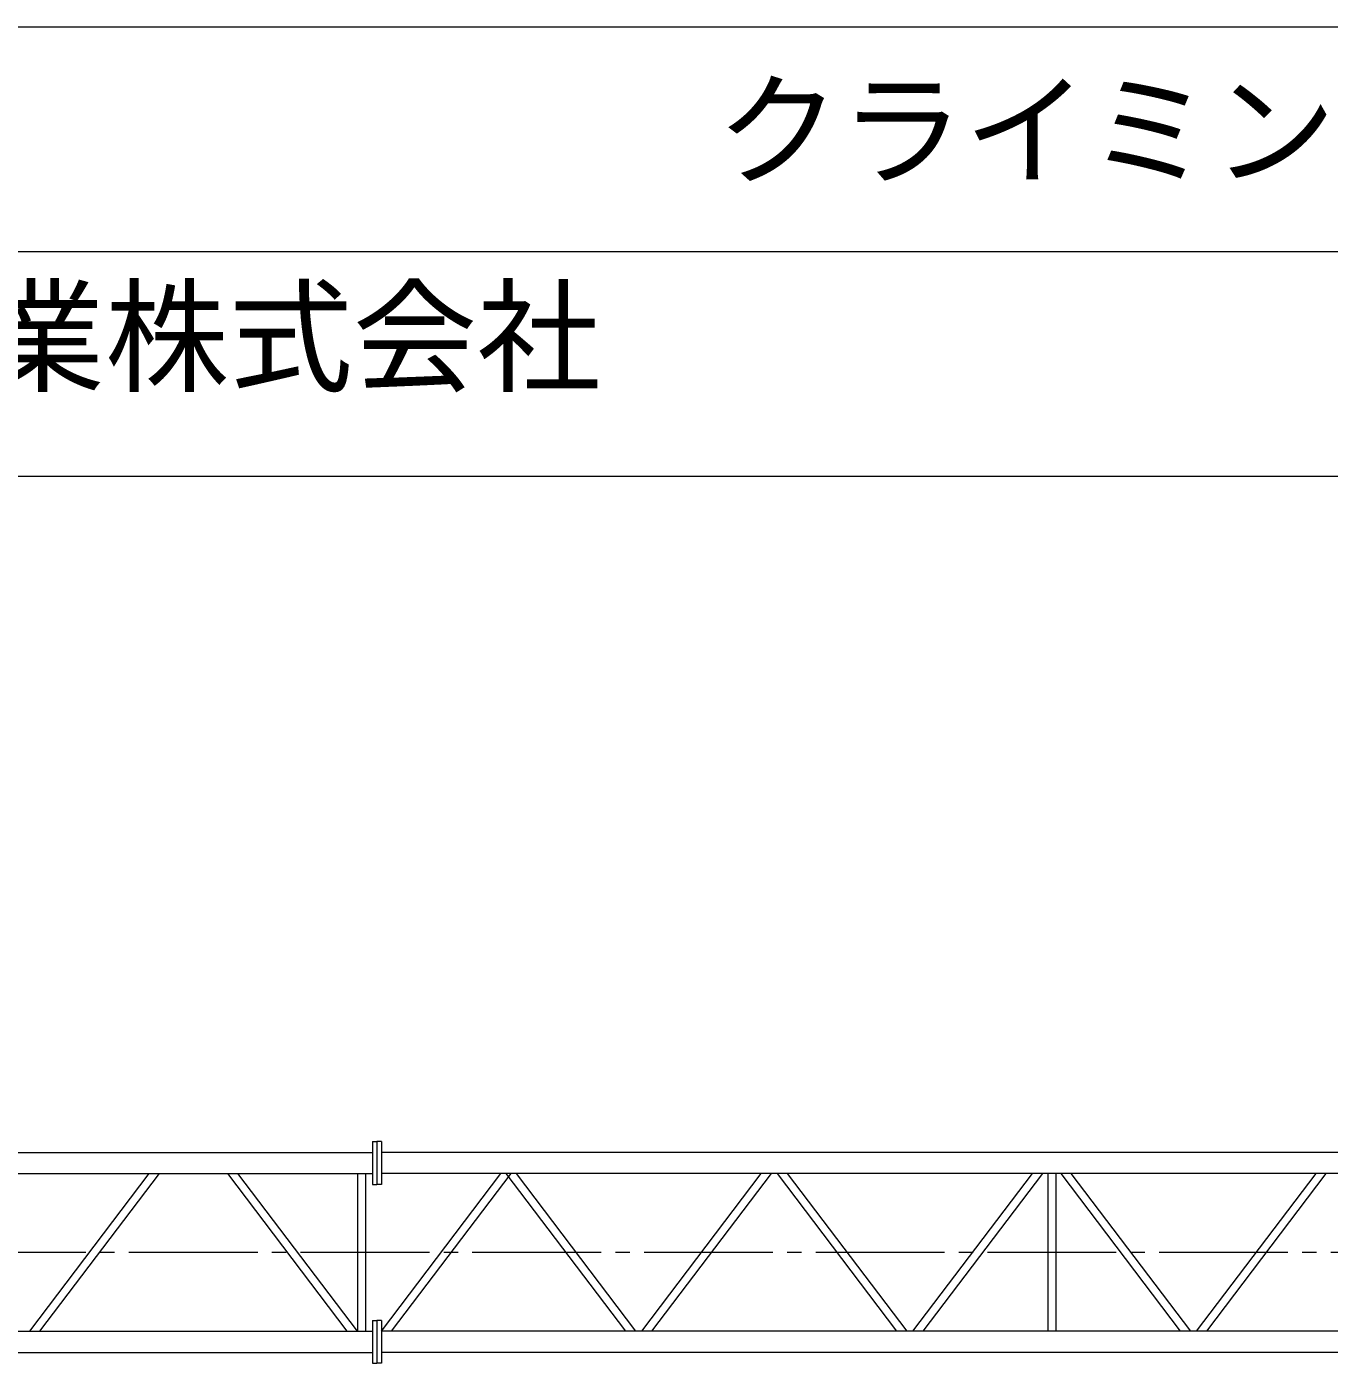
# Model space of a CAD drawing. Units: millimetres, scale not verified. Extents: x -17786 to 17808, y -24773 to 27267.
# Drawn here: x -6052 to -590, y 21660 to 27267 of the extents above; entities that cross this region are included whole.
import ezdxf
from ezdxf.enums import TextEntityAlignment as Align

# ---------------------------------------------------------------- set-up
doc = ezdxf.new("R2010")
doc.units = ezdxf.units.MM
doc.header["$LTSCALE"] = 60
doc.linetypes.add('CHAIN2', pattern=[12, 9, -1, 1, -1])
for name, color, linetype, lineweight in [('0-3_05 寸法', 7, 'Continuous', 18), ('0-4_10 当社外形線', 3, 'Continuous', 18), ('0-5_12 当社中心線', 3, 'CHAIN2', 18)]:
    doc.layers.add(name, color=color, linetype=linetype, lineweight=lineweight)
doc.styles.add('ＭＳ ゴシック', font='')
doc.styles.get('ＭＳ ゴシック').set_extended_font_data('MS Gothic')

msp = doc.modelspace()

# ---------------------------------------------------------------- linework, layer by layer
at = {"layer": '0-3_05 寸法'}
msp.add_line((-10758.51, 26323.15), (9436.57, 26323.15), dxfattribs=at)
msp.add_lwpolyline([(-10758.51, 27266.54), (9436.57, 27266.54), (9436.57, 25379.75), (-10758.51, 25379.75)], close=True, dxfattribs=at)
at = {"layer": '0-4_10 当社外形線'}
for p, q in [((-10758.51, 22544.74), (-4602.34, 22544.7)), ((-4602.33, 22590.15), (-4583.33, 22590.14)), ((-4583.33, 22590.14), (-4583.33, 22410.15)), ((-4564.33, 22590.14), (-4583.33, 22590.14)), ((-4583.33, 22590.14), (-4583.33, 22410.15)), ((1144.71, 22544.66), (-4564.33, 22544.69)), ((-10758.52, 22455.63), (-4602.34, 22455.59)), ((-6039.27, 21794.7), (-5538.22, 22455.6)), ((-5996.61, 21794.7), (-5495.55, 22455.6)), ((-4708.18, 21794.7), (-5209.23, 22455.61)), ((-4665.52, 21794.7), (-5166.56, 22455.61)), ((-4665.52, 22455.6), (-4665.52, 21794.7)), ((-4631.51, 22455.6), (-4631.52, 21794.69)), ((-4564.34, 21794.69), (-4063.28, 22455.58)), ((1144.71, 22455.56), (-4564.33, 22455.6)), ((-4521.66, 21794.69), (-4020.62, 22455.58)), ((-3540.43, 21794.69), (-4041.48, 22455.59)), ((-3497.77, 21794.69), (-3998.81, 22455.59)), ((-3472.88, 21794.69), (-2971.82, 22455.58)), ((-3430.21, 21794.69), (-2929.15, 22455.58)), ((-2403.22, 21794.68), (-2904.27, 22455.58)), ((-2360.56, 21794.68), (-2861.6, 22455.58)), ((-2335.67, 21794.68), (-1834.62, 22455.57)), ((-2293.01, 21794.68), (-1791.96, 22455.57)), ((-1770.51, 22455.58), (-1770.52, 21794.68)), ((-1736.52, 22455.58), (-1736.51, 21794.67)), ((-1214.02, 21794.67), (-1715.07, 22455.57)), ((-1171.36, 21794.67), (-1672.4, 22455.58)), ((-1146.47, 21794.67), (-645.42, 22455.57)), ((-1103.81, 21794.67), (-602.76, 22455.57)), ((-4602.34, 21840.15), (-4583.33, 21840.15)), ((-4583.33, 21840.15), (-4583.34, 21660.14)), ((-4583.33, 21840.15), (-4583.34, 21660.14)), ((-4564.34, 21840.15), (-4583.33, 21840.15)), ((-10758.52, 21794.73), (-4602.33, 21794.7)), ((1144.7, 21794.66), (-4564.34, 21794.69)), ((-10758.52, 21705.63), (-4602.33, 21705.59)), ((1144.7, 21705.56), (-4564.34, 21705.59))]:
    msp.add_line(p, q, dxfattribs=at)
for points in [[(-4602.33, 22590.15), (-4602.34, 22410.15), (-4583.33, 22410.15)], [(-4564.33, 22590.14), (-4564.33, 22410.15), (-4583.33, 22410.15)], [(-4602.34, 21840.15), (-4602.33, 21660.15), (-4583.34, 21660.14)], [(-4564.34, 21840.15), (-4564.34, 21660.15), (-4583.34, 21660.14)]]:
    msp.add_lwpolyline(points, dxfattribs=at)
at = {"layer": '0-5_12 当社中心線'}
msp.add_line((8596.63, 22125.18), (-16255.86, 22125.18), dxfattribs=at)

# ---------------------------------------------------------------- texts
at = {"layer": '0-3_05 寸法', "style": 'ＭＳ ゴシック'}
for s, p in [('図面名称    \u3000\u3000\u3000\u3000\u3000\u3000\u3000クライミングクレーン VCT-30D(自立18m)', (-9918.51, 26527.89)), ('\u3000\u3000竹本機械工業株式会社      \u3000\u3000\u3000\u3000\u3000 図番     \u3000\u3000\u3000\u3000TZK0016', (-9883.84, 25661.23))]:
    msp.add_text(s, height=381.2, dxfattribs=at).set_placement(p, align=Align.BOTTOM_LEFT)

doc.saveas('drawing.dxf')
